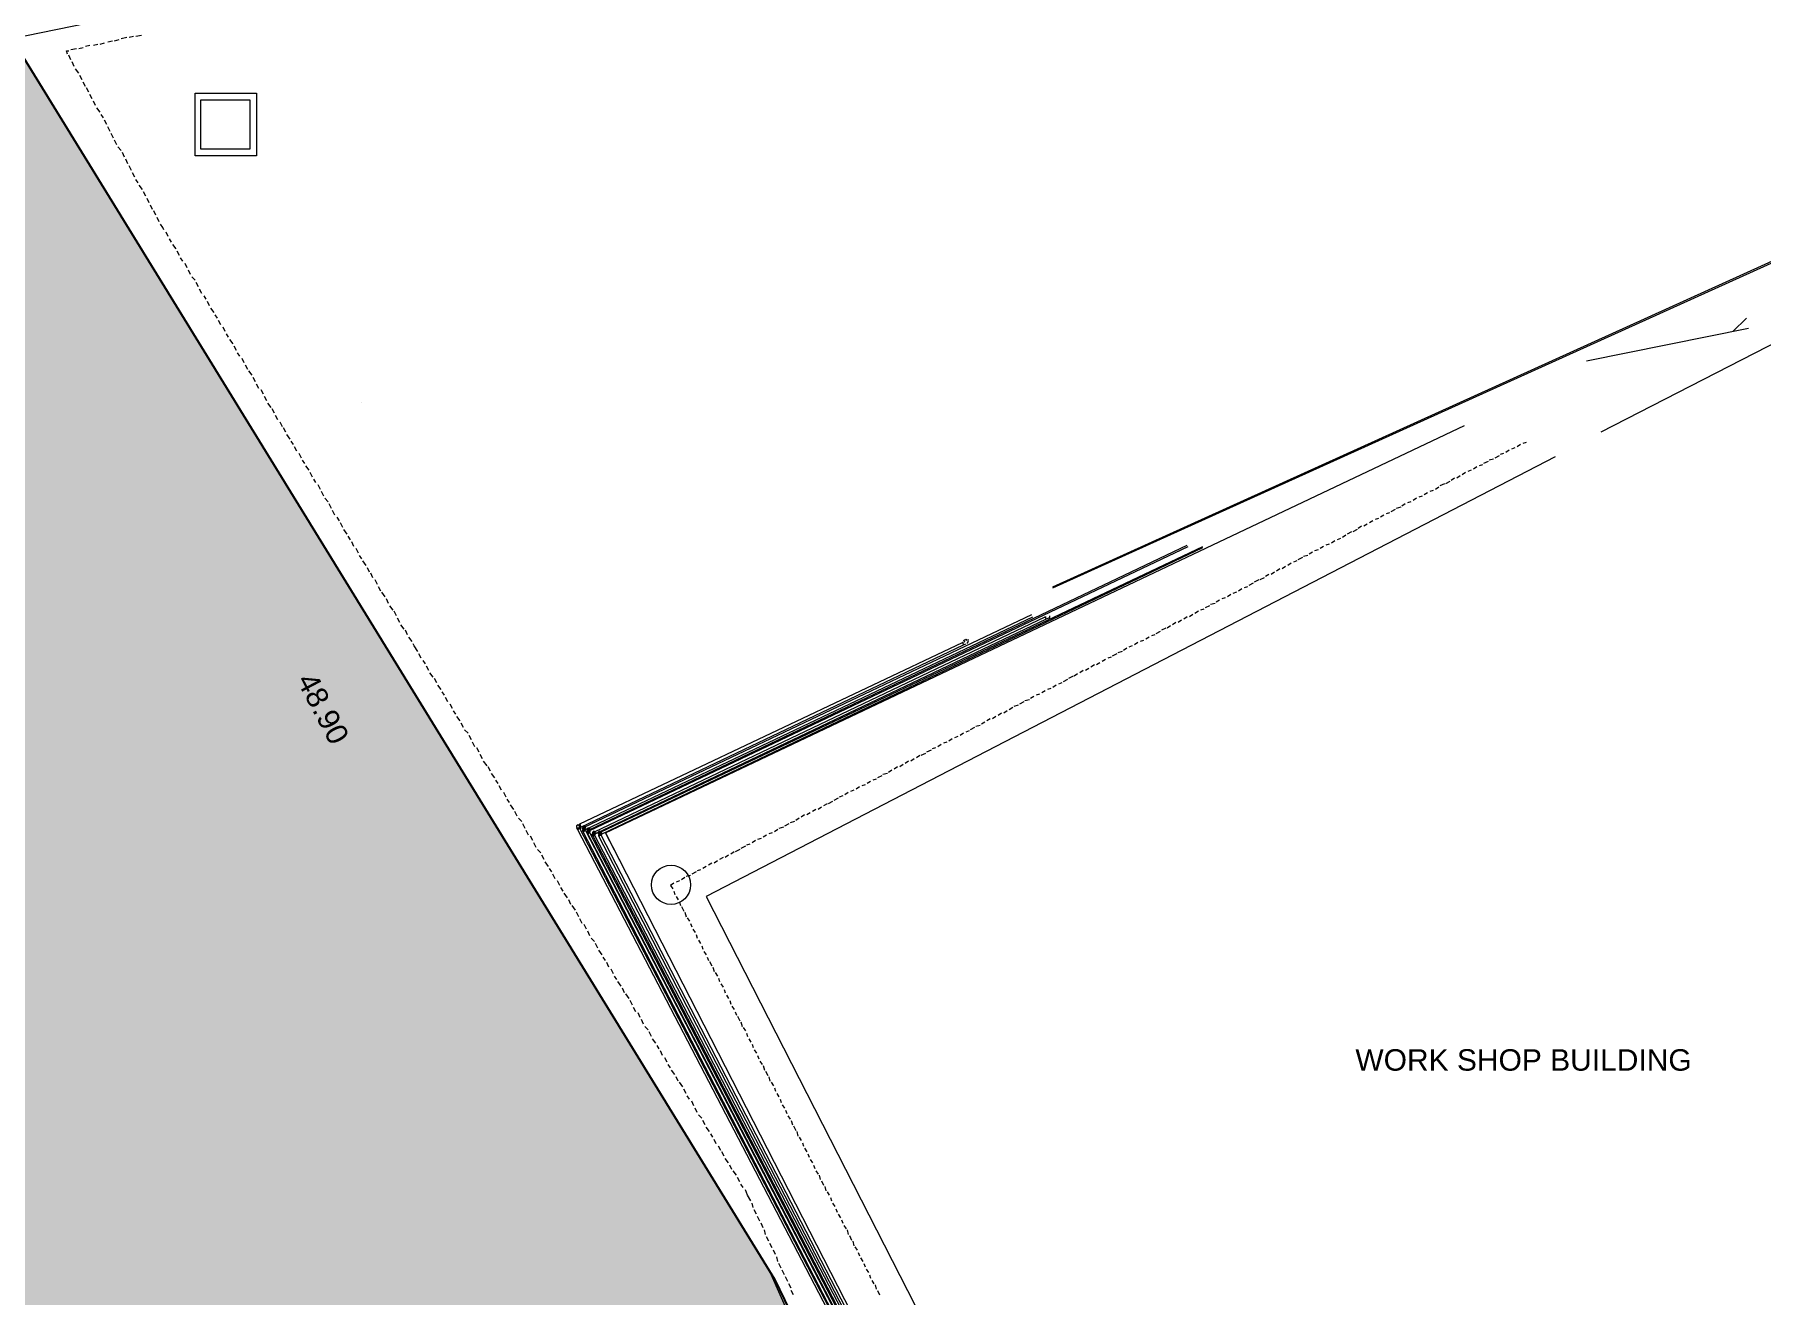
# Model space of a CAD drawing. Header units: inches. Extents: x 1969 to 240164, y 1364 to 46451.
# Drawn here: x 222827 to 228090, y 24519 to 28360 of the extents above; entities that cross this region are included whole.
import ezdxf

# ---------------------------------------------------------------- set-up
doc = ezdxf.new("R2010")
doc.units = ezdxf.units.IN
doc.header["$MEASUREMENT"] = 0
for name, color, linetype in [('PDF_0', 7, 'Continuous'), ('PDF_12 SOIL', 7, 'Continuous'), ('PDF_BH_Soil', 7, 'Continuous'), ('PDF_BH_Waste', 7, 'Continuous'), ('PDF_BOUNDARY', 7, 'Continuous'), ('PDF_Colour_Drainage', 7, 'Continuous'), ('PDF_ESElevation', 7, 'Continuous'), ('PDF_HAT', 7, 'Continuous'), ('PDF_PAVING', 7, 'Continuous'), ('PDF_ROAD', 7, 'Continuous'), ('PDF_TEX', 7, 'Continuous'), ('PDF_TEXT', 7, 'Continuous'), ('PDF_TEXT2', 7, 'Continuous'), ('PDF_TXT', 7, 'Continuous'), ('PDF_Wall', 7, 'Continuous')]:
    doc.layers.add(name, color=color, linetype=linetype)
doc.styles.add('PDF ArialMT', font='arial.ttf')

msp = doc.modelspace()

# ---------------------------------------------------------------- hatches: boundary and pattern name
at = {"true_color": 0x727430}
h = msp.add_hatch(color=67, dxfattribs=at)
h.dxf.hatch_style = 1
h.paths.add_polyline_path([(225081.8, 24568.3), (222757, 28348.5), (218952.9, 26669.3), (217326.9, 23866.1), (218736.4, 21011.3), (222232.3, 21165.1), (222232.3, 21501.7), (222532.3, 21501.7), (222532.3, 21177.9), (222876.5, 21193.6), (222876.5, 21528.4), (223290.6, 21528.4), (223290.6, 21212.4), (223431.7, 21218.8), (226298.7, 21350.5), (225894.7, 22671.3), (225920.3, 22778.7), (225821.5, 23041.2)])
h.paths.add_polyline_path([(220980.8, 24006.3), (222077.8, 24006.3), (222077.8, 23721.3), (220980.8, 23721.3)], flags=16)

# ---------------------------------------------------------------- linework, layer by layer
msp.add_lwpolyline([(222137.2, 21160.9), (218736.4, 21011.3), (217326.9, 23866.1), (218952.9, 26669.3), (222757, 28348.5), (225081.8, 24568.3), (225821.5, 23041.2), (225920.3, 22778.7), (225894.7, 22671.3), (226298.7, 21350.5), (223431.7, 21218.8), (222137.2, 21159.9)])
at = {"layer": 'PDF_0', "lineweight": 0}
for points in [[(223823.9, 27240.7), (223823.9, 27240.7)], [(223544.4, 27070.3), (223544.4, 27066.9)], [(224481.8, 25952.2), (224485.2, 25952.2), (224488.6, 25955.6)], [(224485.2, 25952.2), (224485.2, 25952.2)], [(224481.8, 25942), (224481.8, 25942)], [(224481.8, 25938.6), (224481.8, 25938.6)], [(224492.1, 25945.4), (224488.6, 25945.4), (224485.2, 25945.4), (224488.6, 25945.4), (224488.6, 25942)], [(224488.6, 25945.4), (224488.6, 25945.4)], [(224488.6, 25945.4), (224488.6, 25945.4)], [(225388.5, 24725.1), (225388.5, 24725.1)], [(225081.8, 24568.3), (225081.8, 24568.3)]]:
    msp.add_lwpolyline(points, dxfattribs=at)
for points in [[(224485.2, 25952.2), (224488.6, 25945.4)], [(224481.8, 25942), (224481.8, 25938.6), (224488.6, 25945.4)]]:
    msp.add_lwpolyline(points, close=True, dxfattribs=at)
for start, end in [(0.6838, 234.2031), (88.632, 322.1852)]:
    msp.add_arc((224483.5, 25947.1), 5.11, start, end, dxfattribs=at)
at = {"layer": 'PDF_12 SOIL', "lineweight": 0}
for points in [[(224509.1, 25931.8), (224512.5, 25928.4)], [(224512.5, 25938.6), (224515.9, 25938.6)], [(224515.9, 25931.8), (224519.3, 25931.8), (224519.3, 25935.2), (224519.3, 25931.8), (224515.9, 25938.6)]]:
    msp.add_lwpolyline(points, close=True, dxfattribs=at)
for points in [[(224515.5, 25943.1, 1.582376), (224519.3, 25935.2), (224515.9, 25938.6), (224519.3, 25938.6)], [(224549.6, 25932.9, 1.582376), (224553.4, 25925), (224553.4, 25921.5), (224553.4, 25925), (224546.6, 25921.5), (224553.4, 25921.5), (224546.6, 25918.1), (224546.6, 25921.5), (224546.6, 25918.1)]]:
    msp.add_lwpolyline(points, format="xyb", dxfattribs=at)
for points in [[(224519.3, 25928.4), (224519.3, 25931.8), (224515.9, 25931.8), (224512.5, 25928.4), (224515.9, 25931.8), (224515.9, 25935.2), (224515.9, 25931.8), (224519.3, 25928.4), (224512.5, 25925), (224512.5, 25928.4), (224512.5, 25925)], [(224512.5, 25935.2), (224512.5, 25935.2)], [(224512.5, 25935.2), (224512.5, 25935.2)], [(224512.5, 25928.4), (224512.5, 25928.4)], [(224515.9, 25938.6), (224515.9, 25938.6)], [(224515.9, 25938.6), (224515.9, 25938.6)], [(224515.9, 25931.8), (224515.9, 25931.8)], [(224515.9, 25931.8), (224515.9, 25931.8)], [(224519.3, 25931.8), (224515.9, 25931.8)], [(224553.4, 25931.8), (224550, 25928.4), (224546.6, 25928.4), (224550, 25928.4), (224553.4, 25925), (224550, 25928.4), (224550, 25931.8), (224553.4, 25931.8), (224556.8, 25925), (224553.4, 25925), (224556.8, 25925)], [(224546.6, 25925), (224546.6, 25925)], [(224546.6, 25925), (224546.6, 25925)], [(224546.6, 25921.5), (224546.6, 25921.5)], [(224546.6, 25921.5), (224546.6, 25921.5)], [(224550, 25928.4), (224550, 25928.4)], [(224550, 25921.5), (224553.4, 25925), (224550, 25925), (224553.4, 25925), (224550, 25925)], [(224553.4, 25925), (224553.4, 25925)]]:
    msp.add_lwpolyline(points, dxfattribs=at)
for centre in [(224515.5, 25938), (224549.6, 25927.8)]:
    msp.add_arc(centre, 5.11, 1.9166, 232.7514, dxfattribs=at)
at = {"layer": 'PDF_BH_Soil', "lineweight": 0}
for points in [[(224519.3, 25938.6), (226339.6, 26804.4)], [(224519.3, 25935.2), (226343, 26801)], [(224553.4, 25931.8), (226387.3, 26801)], [(224556.8, 25925), (226387.3, 26797.6)], [(226029.4, 23007.1), (224512.5, 25925)], [(226036.2, 23010.5), (224519.3, 25928.4)], [(226056.7, 23000.3), (224546.6, 25918.1)], [(226063.5, 23003.7), (224553.4, 25921.5)]]:
    msp.add_lwpolyline(points, dxfattribs=at)
at = {"layer": 'PDF_BH_Waste', "lineweight": 0}
for points in [[(225930.5, 26678.3), (228565.5, 27871.3)], [(225930.5, 26674.9), (228562.1, 27864.5)], [(224502.3, 25942), (224498.9, 25942), (224502.3, 25942), (224502.3, 25945.4), (224502.3, 25942), (224502.3, 25938.6), (224502.3, 25945.4), (225865.8, 26593.1)], [(224502.3, 25945.4), (224505.7, 25938.6), (225869.2, 26586.2)], [(225910.1, 26579.4), (224536.4, 25925), (224533, 25931.8), (225906.7, 26586.2)], [(225920.3, 26589.7), (225920.3, 26586.2), (225920.3, 26582.8), (225916.9, 26582.8), (225910.1, 26579.4), (225906.7, 26586.2), (225910.1, 26586.2)], [(224481.8, 25952.2), (224485.2, 25952.2), (224488.6, 25955.6), (224492.1, 25945.4), (225657.8, 26501), (225664.7, 26504.4)], [(224488.6, 25955.6), (225654.4, 26507.8), (225657.8, 26501)], [(225657.8, 26507.8), (225654.4, 26507.8)], [(225657.8, 26514.7), (225664.7, 26518.1), (225668.1, 26514.7)], [(225657.8, 26514.7), (225657.8, 26514.7)], [(224485.2, 25952.2), (224485.2, 25952.2)], [(224481.8, 25938.6), (224481.8, 25942), (224478.4, 25942)], [(224492.1, 25945.4), (224488.6, 25945.4), (224485.2, 25945.4), (224488.6, 25945.4), (224492.1, 25942), (224481.8, 25938.6), (226002.1, 23017.3), (226008.9, 23020.7), (224488.6, 25942)], [(224481.8, 25938.6), (224481.8, 25938.6)], [(224488.6, 25945.4), (224488.6, 25945.4)], [(224488.6, 25945.4), (224488.6, 25945.4)], [(224498.9, 25938.6), (224498.9, 25938.6)], [(224498.9, 25938.6), (224498.9, 25938.6)], [(226015.7, 23010.5), (224498.9, 25931.8), (224505.7, 25935.2), (226022.6, 23013.9)], [(224498.9, 25935.2), (224498.9, 25935.2)], [(224502.3, 25938.6), (224502.3, 25938.6)], [(224502.3, 25938.6), (224502.3, 25938.6)], [(224502.3, 25935.2), (224502.3, 25938.6)], [(224502.3, 25935.2), (224502.3, 25935.2)], [(226043, 23003.7), (224529.5, 25918.1), (224526.1, 25921.5), (224529.5, 25918.1), (224533, 25921.5), (224533, 25925), (224533, 25921.5), (226049.8, 23007.1)], [(224526.1, 25921.5), (224526.1, 25921.5)], [(224529.5, 25931.8), (224529.5, 25931.8)], [(224529.5, 25925), (224529.5, 25925)], [(224529.5, 25925), (224529.5, 25925)], [(224533, 25925), (224533, 25925)], [(224533, 25925), (224533, 25925)], [(224533, 25925), (224533, 25925)]]:
    msp.add_lwpolyline(points, dxfattribs=at)
for points in [[(224495.5, 25935.2), (224498.9, 25935.2)], [(224502.3, 25938.6), (224502.3, 25935.2), (224498.9, 25935.2), (224502.3, 25935.2), (224505.7, 25935.2), (224502.3, 25935.2)], [(224498.9, 25931.8), (224498.9, 25935.2)], [(224505.7, 25938.6), (224502.3, 25938.6)], [(224533, 25925), (224526.1, 25921.5)], [(224526.1, 25925), (224526.1, 25921.5)], [(224529.5, 25931.8), (224533, 25925)], [(224533, 25931.8), (224529.5, 25931.8)], [(224529.5, 25928.4), (224529.5, 25931.8)], [(224529.5, 25925), (224533, 25925)], [(224536.4, 25925), (224533, 25925)]]:
    msp.add_lwpolyline(points, close=True, dxfattribs=at)
for centre, radius, start, end in [((225657.5, 26514.1), 5.11, 295.2993, 25.2995), ((225664.3, 26514.1), 8.52, 295.2995, 25.2992), ((224483.5, 25947.1), 5.11, 2.0389, 232.8707), ((224483.5, 25947.1), 5.11, 89.9715, 320.8237), ((224501.9, 25941.4), 5.11, 89.9811, 320.8159), ((224501.9, 25941.4), 5.11, 2.0371, 232.8719), ((224532.6, 25927.8), 5.11, 89.9811, 320.8159), ((224532.6, 25927.8), 5.11, 2.0371, 232.8719)]:
    msp.add_arc(centre, radius, start, end, dxfattribs=at)
at = {"layer": 'PDF_BOUNDARY', "lineweight": 0}
msp.add_lwpolyline([(225272.6, 24128.6), (225068.1, 24592.1), (222757, 28348.5), (224720.4, 28750.8), (228078, 29473.4), (229373.3, 26473.8), (230127.2, 26675.7)], dxfattribs=at)
at = {"layer": 'PDF_Colour_Drainage', "lineweight": 0}
msp.add_lwpolyline([(228003, 27455.5), (228043.9, 27496.4)], dxfattribs=at)
at = {"layer": 'PDF_ESElevation', "lineweight": 0}
msp.add_lwpolyline([(224567, 25928.4), (226366.8, 22414)], dxfattribs=at)
at = {"layer": 'PDF_HAT', "lineweight": 0}
for points in [[(227461, 27073.7), (224873.8, 25734.1), (226383.9, 22778.7), (229772.1, 24530.8), (228224.6, 27469.1), (227600.8, 27148.7)], [(227556.5, 27366.8), (228050.7, 27465.7)]]:
    msp.add_lwpolyline(points, dxfattribs=at)
at = {"layer": 'PDF_PAVING', "lineweight": 0}
msp.add_lwpolyline([(224567, 25928.4), (227184.9, 27169.1)], dxfattribs=at)
at = {"layer": 'PDF_ROAD', "lineweight": 0}
msp.add_lwpolyline([(224621.6, 25822.7), (224567, 25928.4)], dxfattribs=at)
at = {"layer": 'PDF_TEX', "lineweight": 0}
for points in [[(223316, 28181.5), (223503.5, 28181.5), (223503.5, 27990.6), (223316, 27990.6)], [(223333.1, 28161.1), (223483.1, 28161.1), (223483.1, 28011.1), (223333.1, 28011.1)]]:
    msp.add_lwpolyline(points, close=True, dxfattribs=at)
at = {"layer": 'PDF_TEXT2', "lineweight": 0}
for points in [[(222937.7, 28314.5), (222954.7, 28317.9)], [(222961.5, 28317.9), (222975.2, 28321.3)], [(222982, 28324.7), (222995.6, 28328.1)], [(223005.9, 28328.1), (223019.5, 28331.5)], [(223026.3, 28331.5), (223039.9, 28334.9)], [(223050.2, 28338.3), (223063.8, 28341.7)], [(223070.6, 28341.7), (223084.3, 28345.1)], [(223091.1, 28348.5), (223108.1, 28352)], [(223114.9, 28352), (223128.6, 28355.4)], [(223135.4, 28355.4), (223152.4, 28358.8)], [(222927.5, 28300.8), (222924, 28311.1), (222930.9, 28311.1)], [(222937.7, 28283.8), (222930.9, 28297.4)], [(222947.9, 28263.3), (222941.1, 28277)], [(222961.5, 28242.9), (222951.3, 28256.5)], [(222971.8, 28222.4), (222965, 28236.1)], [(222982, 28202), (222975.2, 28215.6)], [(222992.2, 28184.9), (222985.4, 28198.6)], [(223002.4, 28164.5), (222995.6, 28178.1)], [(223012.7, 28144), (223005.9, 28157.7)], [(223026.3, 28123.6), (223016.1, 28137.2)], [(223036.5, 28106.5), (223029.7, 28116.8)], [(223046.8, 28086.1), (223039.9, 28099.7)], [(223057, 28065.6), (223050.2, 28079.3)], [(223067.2, 28045.2), (223060.4, 28058.8)], [(223077.4, 28024.7), (223070.6, 28038.4)], [(223091.1, 28007.7), (223080.8, 28017.9)], [(223101.3, 27987.2), (223094.5, 28000.9)], [(223111.5, 27966.8), (223104.7, 27980.4)], [(223121.8, 27946.3), (223114.9, 27960)], [(223132, 27925.9), (223125.2, 27939.5)], [(223142.2, 27908.8), (223135.4, 27919)], [(223155.8, 27888.4), (223145.6, 27902)], [(223166.1, 27867.9), (223159.2, 27881.6)], [(223176.3, 27847.5), (223169.5, 27861.1)], [(223186.5, 27827), (223179.7, 27840.6)], [(223196.7, 27810), (223189.9, 27823.6)], [(223207, 27789.5), (223200.2, 27803.2)], [(223220.6, 27765.7), (223217.2, 27772.5), (223210.4, 27782.7)], [(223234.2, 27745.2), (223227.4, 27758.8)], [(223244.5, 27728.2), (223237.6, 27738.4)], [(223258.1, 27707.7), (223247.9, 27721.3)], [(223268.3, 27687.3), (223261.5, 27700.9)], [(223278.6, 27670.2), (223271.7, 27680.4)], [(223292.2, 27649.8), (223285.4, 27663.4)], [(223302.4, 27629.3), (223295.6, 27642.9)], [(223316, 27612.3), (223305.8, 27622.5)], [(223326.3, 27591.8), (223319.5, 27605.4)], [(223336.5, 27571.4), (223329.7, 27585)], [(223350.1, 27554.3), (223343.3, 27564.5)], [(223360.4, 27533.9), (223353.5, 27547.5)], [(223374, 27513.4), (223363.8, 27527)], [(223384.2, 27496.4), (223377.4, 27506.6)], [(223394.4, 27475.9), (223387.6, 27489.6)], [(223408.1, 27455.5), (223401.3, 27469.1)], [(223418.3, 27438.4), (223411.5, 27448.6)], [(223431.9, 27418), (223421.7, 27431.6)], [(223442.2, 27397.5), (223435.4, 27411.2)], [(223452.4, 27380.5), (223445.6, 27390.7)], [(223466, 27360), (223459.2, 27373.7)], [(223476.3, 27339.6), (223469.4, 27353.2)], [(223489.9, 27322.5), (223479.7, 27336.2)], [(223500.1, 27302.1), (223493.3, 27315.7)], [(223510.3, 27281.6), (223503.5, 27295.3)], [(223524, 27264.6), (223517.2, 27278.2)], [(223534.2, 27244.1), (223527.4, 27257.8)], [(223547.8, 27223.7), (223537.6, 27237.3)], [(223558.1, 27206.6), (223551.2, 27220.3)], [(223568.3, 27186.2), (223561.5, 27199.8)], [(223581.9, 27165.7), (223575.1, 27179.4)], [(223592.2, 27148.7), (223585.3, 27162.3)], [(223605.8, 27128.2), (223595.6, 27141.9)], [(223616, 27111.2), (223609.2, 27121.4)], [(223626.2, 27090.7), (223619.4, 27104.4)], [(223639.9, 27070.3), (223633.1, 27083.9)], [(223650.1, 27053.2), (223643.3, 27063.5)], [(223663.7, 27032.8), (223653.5, 27046.4)], [(223674, 27012.3), (223667.1, 27026)], [(223684.2, 26995.3), (223677.4, 27005.5)], [(223697.8, 26974.8), (223691, 26988.5)], [(223708.1, 26954.4), (223701.2, 26968)], [(223721.7, 26937.3), (223711.5, 26947.6)], [(223731.9, 26916.9), (223725.1, 26930.5)], [(223742.1, 26896.4), (223735.3, 26910.1)], [(223755.8, 26879.4), (223749, 26889.6)], [(223766, 26858.9), (223759.2, 26872.6)], [(223779.6, 26838.5), (223769.4, 26852.1)], [(223789.9, 26821.4), (223783, 26831.7)], [(223800.1, 26801), (223793.3, 26814.6)], [(223813.7, 26780.5), (223806.9, 26794.2)], [(223823.9, 26763.5), (223817.1, 26773.7)], [(223837.6, 26743), (223827.4, 26756.7)], [(223847.8, 26722.6), (223841, 26736.2)], [(223858, 26705.5), (223851.2, 26719.2)], [(223871.7, 26685.1), (223864.9, 26698.7)], [(223881.9, 26664.6), (223875.1, 26678.3)], [(223895.5, 26647.6), (223885.3, 26661.2)], [(223905.8, 26627.1), (223898.9, 26640.8)], [(223919.4, 26606.7), (223909.2, 26620.3)], [(223929.6, 26589.7), (223922.8, 26603.3)], [(223939.8, 26569.2), (223933, 26582.8)], [(223953.5, 26548.7), (223943.3, 26562.4)], [(223963.7, 26531.7), (223956.9, 26545.3)], [(223977.3, 26511.3), (223967.1, 26524.9)], [(223994.4, 26480.6), (223984.2, 26497.6), (223980.7, 26504.4)], [(224004.6, 26460.1), (223997.8, 26473.8)], [(224018.2, 26443.1), (224011.4, 26453.3)], [(224028.5, 26422.6), (224021.7, 26436.3)], [(224042.1, 26402.2), (224031.9, 26415.8)], [(224052.3, 26385.1), (224045.5, 26398.8)], [(224066, 26364.7), (224055.7, 26378.3)], [(224076.2, 26347.6), (224069.4, 26357.9)], [(224086.4, 26327.2), (224079.6, 26340.8)], [(224100.1, 26306.7), (224093.2, 26320.4)], [(224110.3, 26289.7), (224103.5, 26299.9)], [(224123.9, 26269.2), (224113.7, 26282.9)], [(224134.1, 26248.8), (224127.3, 26262.4)], [(224147.8, 26231.7), (224137.5, 26242)], [(224158, 26211.3), (224151.2, 26224.9)], [(224168.2, 26190.8), (224161.4, 26204.5)], [(224181.9, 26173.8), (224175, 26187.4)], [(224192.1, 26153.3), (224185.3, 26167)], [(224205.7, 26132.9), (224195.5, 26146.5)], [(224215.9, 26115.8), (224209.1, 26129.5)], [(224229.6, 26095.4), (224219.4, 26109)], [(224239.8, 26078.3), (224233, 26088.6)], [(224250, 26057.9), (224243.2, 26071.5)], [(224263.7, 26037.4), (224256.9, 26051.1)], [(224273.9, 26020.4), (224267.1, 26030.6)], [(224287.5, 25999.9), (224277.3, 26013.6)], [(224297.8, 25979.5), (224290.9, 25993.1)], [(224311.4, 25962.4), (224301.2, 25972.7)], [(224321.6, 25942), (224314.8, 25955.6)], [(224331.8, 25921.5), (224325, 25935.2)], [(224345.5, 25904.5), (224338.7, 25918.1)], [(224355.7, 25884), (224348.9, 25897.7)], [(224369.3, 25867), (224359.1, 25877.2)], [(224379.6, 25846.6), (224372.7, 25860.2)], [(224393.2, 25826.1), (224383, 25839.7)], [(224403.4, 25809.1), (224396.6, 25819.3)], [(224413.7, 25788.6), (224406.8, 25802.2)], [(224427.3, 25768.2), (224420.5, 25781.8)], [(224437.5, 25751.1), (224430.7, 25761.3)], [(224451.1, 25730.7), (224440.9, 25744.3)], [(224461.4, 25710.2), (224454.6, 25723.8)], [(224475, 25693.2), (224464.8, 25706.8)], [(224485.2, 25672.7), (224478.4, 25686.3)], [(224495.5, 25652.3), (224488.6, 25665.9)], [(224509.1, 25635.2), (224502.3, 25648.8)], [(224519.3, 25614.8), (224512.5, 25628.4)], [(224533, 25597.7), (224522.7, 25607.9)], [(224543.2, 25577.3), (224536.4, 25590.9)], [(224556.8, 25556.8), (224546.6, 25570.4)], [(224567, 25539.8), (224560.2, 25550)], [(224577.3, 25519.3), (224570.5, 25533)], [(224590.9, 25498.9), (224584.1, 25512.5)], [(224601.1, 25481.8), (224594.3, 25492)], [(224614.8, 25461.4), (224604.5, 25475)], [(224625, 25440.9), (224618.2, 25454.6)], [(224638.6, 25423.9), (224628.4, 25437.5)], [(224648.9, 25403.4), (224642, 25417.1)], [(224659.1, 25383), (224652.3, 25396.6)], [(224672.7, 25365.9), (224665.9, 25379.6)], [(224682.9, 25345.5), (224676.1, 25359.1)], [(224696.6, 25328.4), (224686.4, 25338.7)], [(224706.8, 25308), (224700, 25321.6)], [(224720.4, 25287.5), (224710.2, 25301.2)], [(224730.7, 25270.5), (224723.8, 25280.7)], [(224740.9, 25250), (224734.1, 25263.7)], [(224754.5, 25229.6), (224747.7, 25243.2)], [(224764.8, 25212.5), (224757.9, 25222.8)], [(224778.4, 25192.1), (224768.2, 25205.7)], [(224788.6, 25171.6), (224781.8, 25185.3)], [(224802.2, 25154.6), (224792, 25168.2)], [(224812.5, 25134.1), (224805.7, 25147.8)], [(224822.7, 25117.1), (224815.9, 25127.3)], [(224836.3, 25096.6), (224829.5, 25110.3)], [(224846.6, 25076.2), (224839.7, 25089.8)], [(224860.2, 25059.1), (224850, 25069.4)], [(224870.4, 25038.7), (224863.6, 25052.3)], [(224884.1, 25018.2), (224873.8, 25031.9)], [(224894.3, 25001.2), (224887.5, 25011.4)], [(224904.5, 24980.7), (224897.7, 24994.4)], [(224918.1, 24960.3), (224911.3, 24973.9)], [(224928.4, 24943.2), (224921.6, 24956.9)], [(224942, 24922.8), (224931.8, 24936.4)], [(224952.2, 24902.3), (224945.4, 24916)], [(224965.9, 24885.3), (224955.6, 24898.9)], [(224976.1, 24864.8), (224969.3, 24878.5)], [(224986.3, 24847.8), (224979.5, 24858)], [(225010.2, 24806.9), (225000, 24823.9), (224993.1, 24841)], [(225017, 24786.4), (225013.6, 24800.1)], [(225027.2, 24766), (225020.4, 24779.6)], [(225037.4, 24745.5), (225030.6, 24759.2)], [(225047.7, 24725.1), (225040.9, 24738.7)], [(225054.5, 24704.6), (225051.1, 24718.3)], [(225064.7, 24684.2), (225057.9, 24697.8)], [(225074.9, 24663.7), (225068.1, 24677.4)], [(225085.2, 24643.3), (225078.4, 24656.9)], [(225092, 24622.8), (225088.6, 24636.5)], [(225102.2, 24602.4), (225095.4, 24616)], [(225112.4, 24581.9), (225105.6, 24595.6)], [(225122.7, 24561.5), (225115.8, 24575.1)], [(225132.9, 24541), (225126.1, 24554.7)], [(225139.7, 24520.6), (225132.9, 24534.2)]]:
    msp.add_lwpolyline(points, dxfattribs=at)
at = {"layer": 'PDF_TXT', "lineweight": 0}
for points in [[(227355.4, 27111.2), (227345.1, 27104.4)], [(227372.4, 27118), (227362.2, 27114.6)], [(227256.5, 27060.1), (227242.9, 27053.2)], [(227273.6, 27066.9), (227259.9, 27063.5)], [(227290.6, 27077.1), (227277, 27070.3)], [(227304.2, 27083.9), (227294, 27080.5)], [(227321.3, 27094.1), (227311.1, 27087.3)], [(227338.3, 27101), (227328.1, 27097.5)], [(227154.3, 27008.9), (227144, 27002.1)], [(227171.3, 27015.7), (227161.1, 27008.9)], [(227188.3, 27026), (227178.1, 27019.1)], [(227205.4, 27032.8), (227195.2, 27029.4)], [(227222.4, 27043), (227212.2, 27036.2)], [(227239.5, 27049.8), (227229.2, 27046.4)], [(227055.4, 26954.4), (227045.2, 26951)], [(227072.4, 26964.6), (227062.2, 26957.8)], [(227089.5, 26971.4), (227079.3, 26968)], [(227106.5, 26981.7), (227096.3, 26974.8)], [(227123.6, 26991.9), (227109.9, 26985.1)], [(227140.6, 26998.7), (227127, 26991.9)], [(226939.5, 26896.4), (226929.3, 26889.6)], [(226956.6, 26903.3), (226946.3, 26899.8)], [(226973.6, 26913.5), (226960, 26906.7)], [(226990.6, 26920.3), (226977, 26916.9)], [(227004.3, 26930.5), (226994, 26923.7)], [(227021.3, 26937.3), (227011.1, 26933.9)], [(227038.4, 26947.6), (227028.1, 26940.7)], [(226840.7, 26845.3), (226827, 26838.5)], [(226857.7, 26852.1), (226844.1, 26845.3)], [(226871.3, 26862.3), (226861.1, 26855.5)], [(226888.4, 26869.2), (226878.2, 26862.3)], [(226905.4, 26879.4), (226895.2, 26872.6)], [(226922.5, 26886.2), (226912.2, 26882.8)], [(226738.4, 26790.8), (226728.2, 26787.4)], [(226755.4, 26801), (226745.2, 26794.2)], [(226772.5, 26807.8), (226762.3, 26804.4)], [(226789.5, 26818), (226779.3, 26811.2)], [(226806.6, 26824.9), (226796.3, 26821.4)], [(226823.6, 26835.1), (226813.4, 26828.3)], [(226639.5, 26739.6), (226629.3, 26732.8)], [(226656.6, 26749.9), (226646.4, 26743)], [(226673.6, 26756.7), (226663.4, 26753.3)], [(226690.7, 26766.9), (226677, 26760.1)], [(226707.7, 26773.7), (226694.1, 26770.3)], [(226721.4, 26783.9), (226711.1, 26777.1)], [(226540.7, 26688.5), (226527.1, 26681.7)], [(226557.7, 26698.7), (226544.1, 26691.9)], [(226574.8, 26705.5), (226561.1, 26698.7)], [(226588.4, 26715.8), (226578.2, 26709)], [(226605.5, 26722.6), (226595.2, 26715.8)], [(226622.5, 26732.8), (226612.3, 26726)], [(226438.4, 26637.4), (226428.2, 26630.6)], [(226455.5, 26644.2), (226445.2, 26640.8)], [(226472.5, 26654.4), (226462.3, 26647.6)], [(226489.6, 26661.2), (226479.3, 26657.8)], [(226506.6, 26671.5), (226496.4, 26664.6)], [(226523.6, 26678.3), (226513.4, 26674.9)], [(226339.6, 26586.2), (226329.3, 26579.4)], [(226356.6, 26593.1), (226346.4, 26586.2)], [(226373.7, 26603.3), (226363.4, 26596.5)], [(226390.7, 26610.1), (226380.5, 26606.7)], [(226407.7, 26620.3), (226394.1, 26613.5)], [(226424.8, 26627.1), (226411.2, 26623.7)], [(226240.7, 26531.7), (226230.5, 26528.3)], [(226257.8, 26541.9), (226244.1, 26535.1)], [(226274.8, 26552.2), (226261.2, 26545.3)], [(226288.4, 26559), (226278.2, 26552.2)], [(226305.5, 26569.2), (226295.3, 26562.4)], [(226322.5, 26576), (226312.3, 26569.2)], [(226141.9, 26480.6), (226128.2, 26477.2)], [(226155.5, 26490.8), (226145.3, 26484)], [(226172.5, 26497.6), (226162.3, 26494.2)], [(226189.6, 26507.8), (226179.4, 26501)], [(226206.6, 26514.7), (226196.4, 26511.3)], [(226223.7, 26524.9), (226213.5, 26518.1)], [(226022.6, 26422.6), (226012.3, 26415.8)], [(226039.6, 26429.4), (226029.4, 26422.6)], [(226056.7, 26439.7), (226046.4, 26432.9)], [(226073.7, 26446.5), (226063.5, 26439.7)], [(226090.7, 26456.7), (226080.5, 26449.9)], [(226107.8, 26463.5), (226097.6, 26460.1)], [(226124.8, 26473.8), (226111.2, 26466.9)], [(225940.8, 26378.3), (225930.5, 26371.5)], [(225957.8, 26385.1), (225947.6, 26381.7)], [(225974.8, 26395.4), (225961.2, 26388.5)], [(225991.9, 26405.6), (225978.3, 26398.8)], [(226005.5, 26412.4), (225995.3, 26405.6)], [(225824.9, 26317), (225811.2, 26313.5)], [(225841.9, 26327.2), (225828.3, 26320.4)], [(225858.9, 26334), (225845.3, 26330.6)], [(225872.6, 26344.2), (225862.4, 26337.4)], [(225889.6, 26351), (225879.4, 26347.6)], [(225906.7, 26361.3), (225896.4, 26354.5)], [(225923.7, 26368.1), (225913.5, 26364.7)], [(225722.6, 26265.8), (225712.4, 26259)], [(225739.6, 26276.1), (225729.4, 26269.2)], [(225756.7, 26282.9), (225746.5, 26276.1)], [(225773.7, 26293.1), (225763.5, 26286.3)], [(225790.8, 26299.9), (225780.5, 26293.1)], [(225807.8, 26310.1), (225797.6, 26303.3)], [(225623.7, 26214.7), (225613.5, 26207.9)], [(225640.8, 26221.5), (225630.6, 26218.1)], [(225657.8, 26231.7), (225647.6, 26224.9)], [(225674.9, 26238.6), (225664.7, 26235.1)], [(225691.9, 26248.8), (225678.3, 26242)], [(225709, 26255.6), (225695.3, 26252.2)], [(225524.9, 26163.6), (225514.7, 26156.7)], [(225541.9, 26170.4), (225528.3, 26163.6)], [(225559, 26180.6), (225545.3, 26173.8)], [(225572.6, 26187.4), (225562.4, 26184)], [(225589.7, 26197.6), (225579.4, 26190.8)], [(225606.7, 26204.5), (225596.5, 26201.1)], [(225426, 26109), (225412.4, 26105.6)], [(225439.7, 26119.2), (225429.4, 26112.4)], [(225456.7, 26129.5), (225446.5, 26122.7)], [(225473.8, 26136.3), (225463.5, 26129.5)], [(225490.8, 26146.5), (225480.6, 26139.7)], [(225507.8, 26153.3), (225497.6, 26146.5)], [(225323.8, 26057.9), (225313.6, 26054.5)], [(225340.8, 26068.1), (225330.6, 26061.3)], [(225357.9, 26074.9), (225347.6, 26071.5)], [(225374.9, 26085.2), (225364.7, 26078.3)], [(225392, 26092), (225381.7, 26088.6)], [(225409, 26102.2), (225395.4, 26095.4)], [(225224.9, 26006.8), (225214.7, 25999.9)], [(225242, 26017), (225231.7, 26010.2)], [(225259, 26023.8), (225245.4, 26017)], [(225276.1, 26034), (225262.4, 26027.2)], [(225289.7, 26040.8), (225279.5, 26037.4)], [(225306.7, 26051.1), (225296.5, 26044.3)], [(225126.1, 25955.6), (225112.4, 25948.8)], [(225143.1, 25962.4), (225129.5, 25959)], [(225156.8, 25972.7), (225146.5, 25965.9)], [(225173.8, 25982.9), (225163.6, 25976.1)], [(225190.8, 25989.7), (225180.6, 25982.9)], [(225207.9, 25999.9), (225197.7, 25993.1)], [(225023.8, 25904.5), (225013.6, 25897.7)], [(225040.9, 25911.3), (225030.6, 25907.9)], [(225057.9, 25921.5), (225047.7, 25914.7)], [(225074.9, 25928.4), (225064.7, 25925)], [(225092, 25938.6), (225081.8, 25931.8)], [(225109, 25945.4), (225095.4, 25942)], [(224907.9, 25843.1), (224897.7, 25836.3)], [(224925, 25853.4), (224914.7, 25846.6)], [(224942, 25860.2), (224931.8, 25853.4)], [(224959, 25870.4), (224948.8, 25863.6)], [(224976.1, 25877.2), (224962.5, 25870.4)], [(224993.1, 25887.5), (224979.5, 25880.6)], [(225006.8, 25894.3), (224996.5, 25890.9)], [(224809.1, 25792), (224798.8, 25785.2)], [(224826.1, 25798.8), (224812.5, 25795.4)], [(224843.2, 25809.1), (224829.5, 25802.2)], [(224856.8, 25815.9), (224846.6, 25812.5)], [(224873.8, 25826.1), (224863.6, 25819.3)], [(224890.9, 25836.3), (224880.6, 25829.5)], [(224775, 25775), (224764.8, 25768.2), (224771.6, 25757.9)], [(224775, 25751.1), (224778.4, 25740.9)], [(224792, 25781.8), (224781.8, 25778.4)], [(224781.8, 25734.1), (224788.6, 25723.8)], [(224792, 25717), (224795.4, 25706.8)], [(224798.8, 25703.4), (224805.7, 25689.8)], [(224809.1, 25686.3), (224812.5, 25672.7)], [(224815.9, 25669.3), (224822.7, 25659.1)], [(224826.1, 25652.3), (224829.5, 25642)], [(224832.9, 25635.2), (224839.7, 25625)], [(224843.2, 25618.2), (224846.6, 25607.9)], [(224850, 25601.1), (224856.8, 25590.9)], [(224860.2, 25584.1), (224863.6, 25573.9)], [(224867, 25567), (224873.8, 25556.8)], [(224877.2, 25550), (224880.6, 25539.8)], [(224884.1, 25536.4), (224890.9, 25522.7)], [(224894.3, 25519.3), (224897.7, 25505.7)], [(224901.1, 25502.3), (224907.9, 25492)], [(224911.3, 25485.2), (224914.7, 25475)], [(224918.1, 25468.2), (224925, 25458)], [(224928.4, 25451.1), (224931.8, 25440.9)], [(224935.2, 25434.1), (224942, 25423.9)], [(224945.4, 25417.1), (224948.8, 25406.8)], [(224952.2, 25400), (224959, 25389.8)], [(224962.5, 25383), (224965.9, 25372.7)], [(224969.3, 25369.3), (224976.1, 25355.7)], [(224979.5, 25352.3), (224982.9, 25338.7)], [(224986.3, 25335.2), (224993.1, 25325)], [(224996.5, 25318.2), (225000, 25308)], [(225003.4, 25301.2), (225010.2, 25290.9)], [(225013.6, 25284.1), (225017, 25273.9)], [(225020.4, 25267.1), (225027.2, 25256.8)], [(225030.6, 25250), (225034, 25239.8)], [(225037.4, 25233), (225044.3, 25222.8)], [(225047.7, 25219.3), (225051.1, 25205.7)], [(225054.5, 25202.3), (225061.3, 25188.7)], [(225064.7, 25185.3), (225068.1, 25171.6)], [(225071.5, 25168.2), (225078.4, 25158)], [(225081.8, 25151.2), (225085.2, 25140.9)], [(225088.6, 25134.1), (225095.4, 25123.9)], [(225098.8, 25117.1), (225102.2, 25106.9)], [(225105.6, 25100), (225112.4, 25089.8)], [(225115.8, 25083), (225119.3, 25072.8)], [(225122.7, 25066), (225129.5, 25055.7)], [(225132.9, 25052.3), (225136.3, 25038.7)], [(225139.7, 25035.3), (225146.5, 25021.6)], [(225149.9, 25018.2), (225153.3, 25004.6)], [(225156.8, 25001.2), (225163.6, 24991)], [(225167, 24984.1), (225170.4, 24973.9)], [(225173.8, 24967.1), (225180.6, 24956.9)], [(225184, 24950.1), (225187.4, 24939.8)], [(225190.8, 24933), (225197.7, 24922.8)], [(225201.1, 24916), (225204.5, 24905.7)], [(225207.9, 24898.9), (225214.7, 24888.7)], [(225218.1, 24885.3), (225221.5, 24871.7)], [(225224.9, 24868.3), (225231.7, 24854.6)], [(225235.2, 24851.2), (225238.6, 24837.6)], [(225242, 24834.2), (225248.8, 24823.9)], [(225252.2, 24817.1), (225255.6, 24806.9)], [(225259, 24800.1), (225265.8, 24789.9)], [(225269.2, 24783), (225272.6, 24772.8)], [(225276.1, 24766), (225282.9, 24755.8)], [(225286.3, 24748.9), (225289.7, 24738.7)], [(225293.1, 24731.9), (225299.9, 24721.7)], [(225303.3, 24718.3), (225306.7, 24704.6)], [(225310.1, 24701.2), (225317, 24687.6)], [(225320.4, 24684.2), (225323.8, 24670.5)], [(225327.2, 24667.1), (225334, 24656.9)], [(225337.4, 24650.1), (225340.8, 24639.9)], [(225344.2, 24633.1), (225351, 24622.8)], [(225354.5, 24616), (225357.9, 24605.8)], [(225361.3, 24599), (225368.1, 24588.7)], [(225371.5, 24581.9), (225374.9, 24571.7)], [(225378.3, 24564.9), (225385.1, 24554.7)], [(225388.5, 24551.2), (225392, 24537.6)], [(225395.4, 24534.2), (225402.2, 24520.6)]]:
    msp.add_lwpolyline(points, dxfattribs=at)
at = {"layer": 'PDF_Wall', "lineweight": 0}
msp.add_circle((224766.5, 25769.9), 59.7, dxfattribs=at)

# ---------------------------------------------------------------- texts
at = {"layer": 'PDF_TEXT', "insert": (223652.8, 26408.2), "char_height": 65.38, "attachment_point": 4, "rotation": 297.7185, "style": 'PDF ArialMT'}
msp.add_mtext('48.90', dxfattribs=at)
at = {"layer": 'PDF_TEXT', "insert": (226852.3, 25235.9), "char_height": 65.38, "attachment_point": 4, "style": 'PDF ArialMT'}
msp.add_mtext('WORK SHOP BUILDING', dxfattribs=at)

doc.saveas('drawing.dxf')
